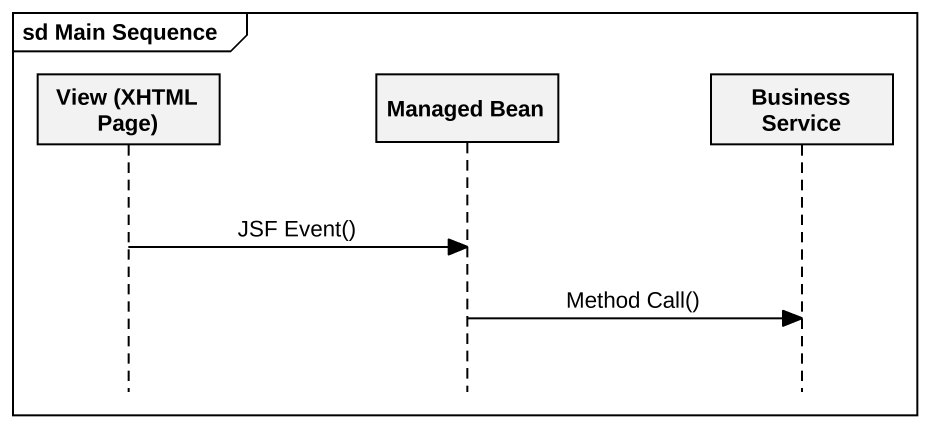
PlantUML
@startuml
mainframe sd Main Sequence
hide footbox
participant "View (XHTML Page)" as View_XHTML_Page
participant "Managed Bean" as Managed_Bean
participant "Business Service" as Business_Service

View_XHTML_Page -> Managed_Bean : JSF Event()
Managed_Bean -> Business_Service : Method Call()
@enduml
